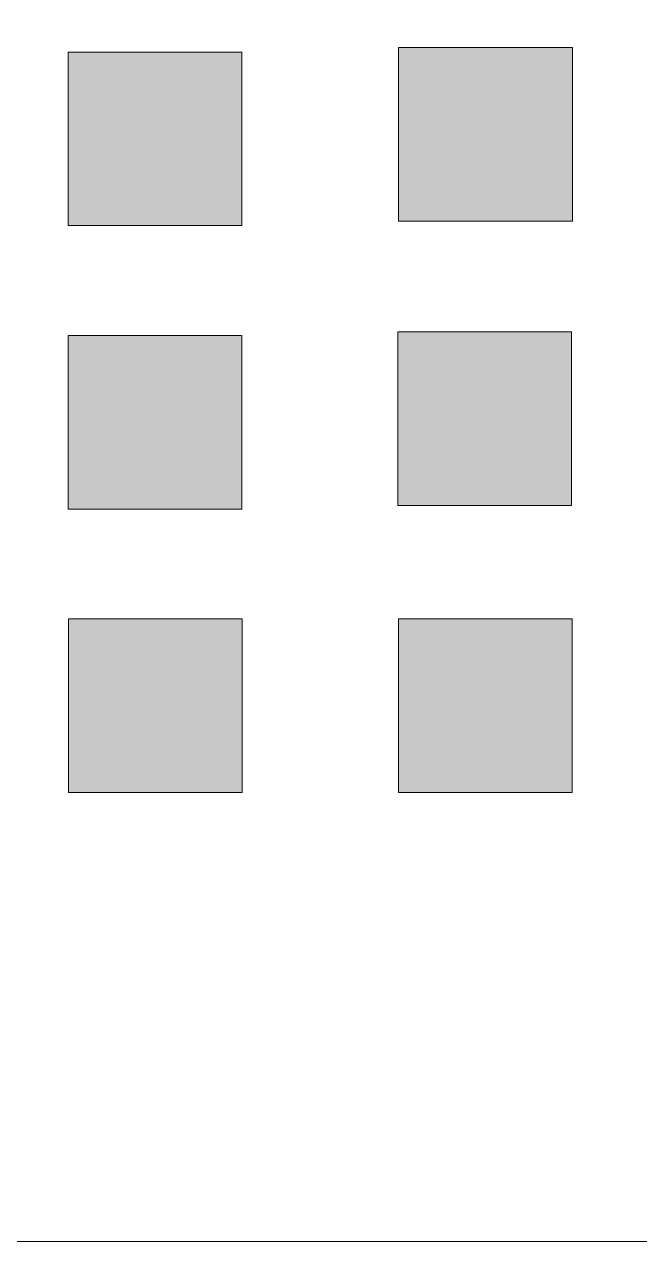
# Model space of a CAD drawing. Header units: inches. Extents: x 1.03 to 7.31, y -7.43 to -0.85.
# Drawn here: x 4.065 to 4.951, y -7.431 to -5.677 of the extents above; entities that cross this region are included whole.
import ezdxf

# ---------------------------------------------------------------- set-up
doc = ezdxf.new("R2010")
doc.units = ezdxf.units.IN
doc.header["$MEASUREMENT"] = 0
doc.layers.add('Layer 1', color=7, linetype='Continuous')

# ---------------------------------------------------------------- blocks, each defined once
blk = doc.blocks.new('block 3')
at = {"layer": 'Layer 1', "true_color": 0xffffff}
h = blk.add_hatch(color=7, dxfattribs=at)
h.dxf.hatch_style = 2
h.paths.add_polyline_path([(4.8529, -6.3701), (4.6029, -6.3701), (4.6029, -6.1201), (4.8529, -6.1201)])
h = blk.add_hatch(color=7, dxfattribs=at)
h.dxf.hatch_style = 2
h.paths.add_polyline_path([(5.3274, -6.3701), (5.0774, -6.3701), (5.0774, -6.1201), (5.3274, -6.1201)])
h = blk.add_hatch(color=7, dxfattribs=at)
h.dxf.hatch_style = 2
h.paths.add_polyline_path([(5.8031, -6.3701), (5.5531, -6.3701), (5.5531, -6.1201), (5.8031, -6.1201)])
h = blk.add_hatch(color=7, dxfattribs=at)
h.dxf.hatch_style = 2
h.paths.add_polyline_path([(6.2777, -6.3701), (6.0277, -6.3701), (6.0277, -6.1201), (6.2777, -6.1201)])
at = {"layer": 'Layer 1', "lineweight": 0}
for points in [[(4.8529, -6.3701), (4.6029, -6.3701), (4.6029, -6.1201), (4.8529, -6.1201), (4.8529, -6.3701)], [(5.3274, -6.3701), (5.0774, -6.3701), (5.0774, -6.1201), (5.3274, -6.1201), (5.3274, -6.3701)], [(5.8031, -6.3701), (5.5531, -6.3701), (5.5531, -6.1201), (5.8031, -6.1201), (5.8031, -6.3701)], [(6.2777, -6.3701), (6.0277, -6.3701), (6.0277, -6.1201), (6.2777, -6.1201), (6.2777, -6.3701)]]:
    blk.add_lwpolyline(points, dxfattribs=at)
blk = doc.blocks.new('block 2')
at = {"layer": 'Layer 1', "true_color": 0xffffff}
h = blk.add_hatch(color=7, dxfattribs=at)
h.dxf.hatch_style = 2
h.paths.add_polyline_path([(4.8539, -5.9604), (4.6039, -5.9604), (4.6039, -5.7104), (4.8539, -5.7104)])
h = blk.add_hatch(color=7, dxfattribs=at)
h.dxf.hatch_style = 2
h.paths.add_polyline_path([(4.3784, -5.9669), (4.1284, -5.9669), (4.1284, -5.7169), (4.3784, -5.7169)])
h = blk.add_hatch(color=7, dxfattribs=at)
h.dxf.hatch_style = 2
h.paths.add_polyline_path([(4.3784, -6.3752), (4.1284, -6.3752), (4.1284, -6.1252), (4.3784, -6.1252)])
h = blk.add_hatch(color=7, dxfattribs=at)
h.dxf.hatch_style = 2
h.paths.add_polyline_path([(4.3787, -6.7835), (4.1287, -6.7835), (4.1287, -6.5335), (4.3787, -6.5335)])
h = blk.add_hatch(color=7, dxfattribs=at)
h.dxf.hatch_style = 2
h.paths.add_polyline_path([(4.8538, -6.7835), (4.6038, -6.7835), (4.6038, -6.5335), (4.8538, -6.5335)])
at = {"layer": 'Layer 1', "lineweight": 0}
for points in [[(4.8539, -5.9604), (4.6039, -5.9604), (4.6039, -5.7104), (4.8539, -5.7104), (4.8539, -5.9604)], [(4.3784, -5.9669), (4.1284, -5.9669), (4.1284, -5.7169), (4.3784, -5.7169), (4.3784, -5.9669)], [(4.3784, -6.3752), (4.1284, -6.3752), (4.1284, -6.1252), (4.3784, -6.1252), (4.3784, -6.3752)], [(4.3787, -6.7835), (4.1287, -6.7835), (4.1287, -6.5335), (4.3787, -6.5335), (4.3787, -6.7835)], [(4.8538, -6.7835), (4.6038, -6.7835), (4.6038, -6.5335), (4.8538, -6.5335), (4.8538, -6.7835)]]:
    blk.add_lwpolyline(points, dxfattribs=at)
at = {"layer": 'Layer 1'}
blk.add_blockref('block 3', (0, 0), dxfattribs=at)

msp = doc.modelspace()

# ---------------------------------------------------------------- linework, layer by layer
at = {"layer": 'Layer 1', "color": 7, "lineweight": 5, "true_color": 0xffffff}
msp.add_lwpolyline([(7.3085, -7.4305), (1.0333, -7.4305), (1.0333, -0.8477), (7.3085, -0.8477), (7.3085, -7.4305)], dxfattribs=at)

# ---------------------------------------------------------------- block references
at = {"layer": 'Layer 1'}
msp.add_blockref('block 2', (0, 0), dxfattribs=at)

doc.saveas('drawing.dxf')
